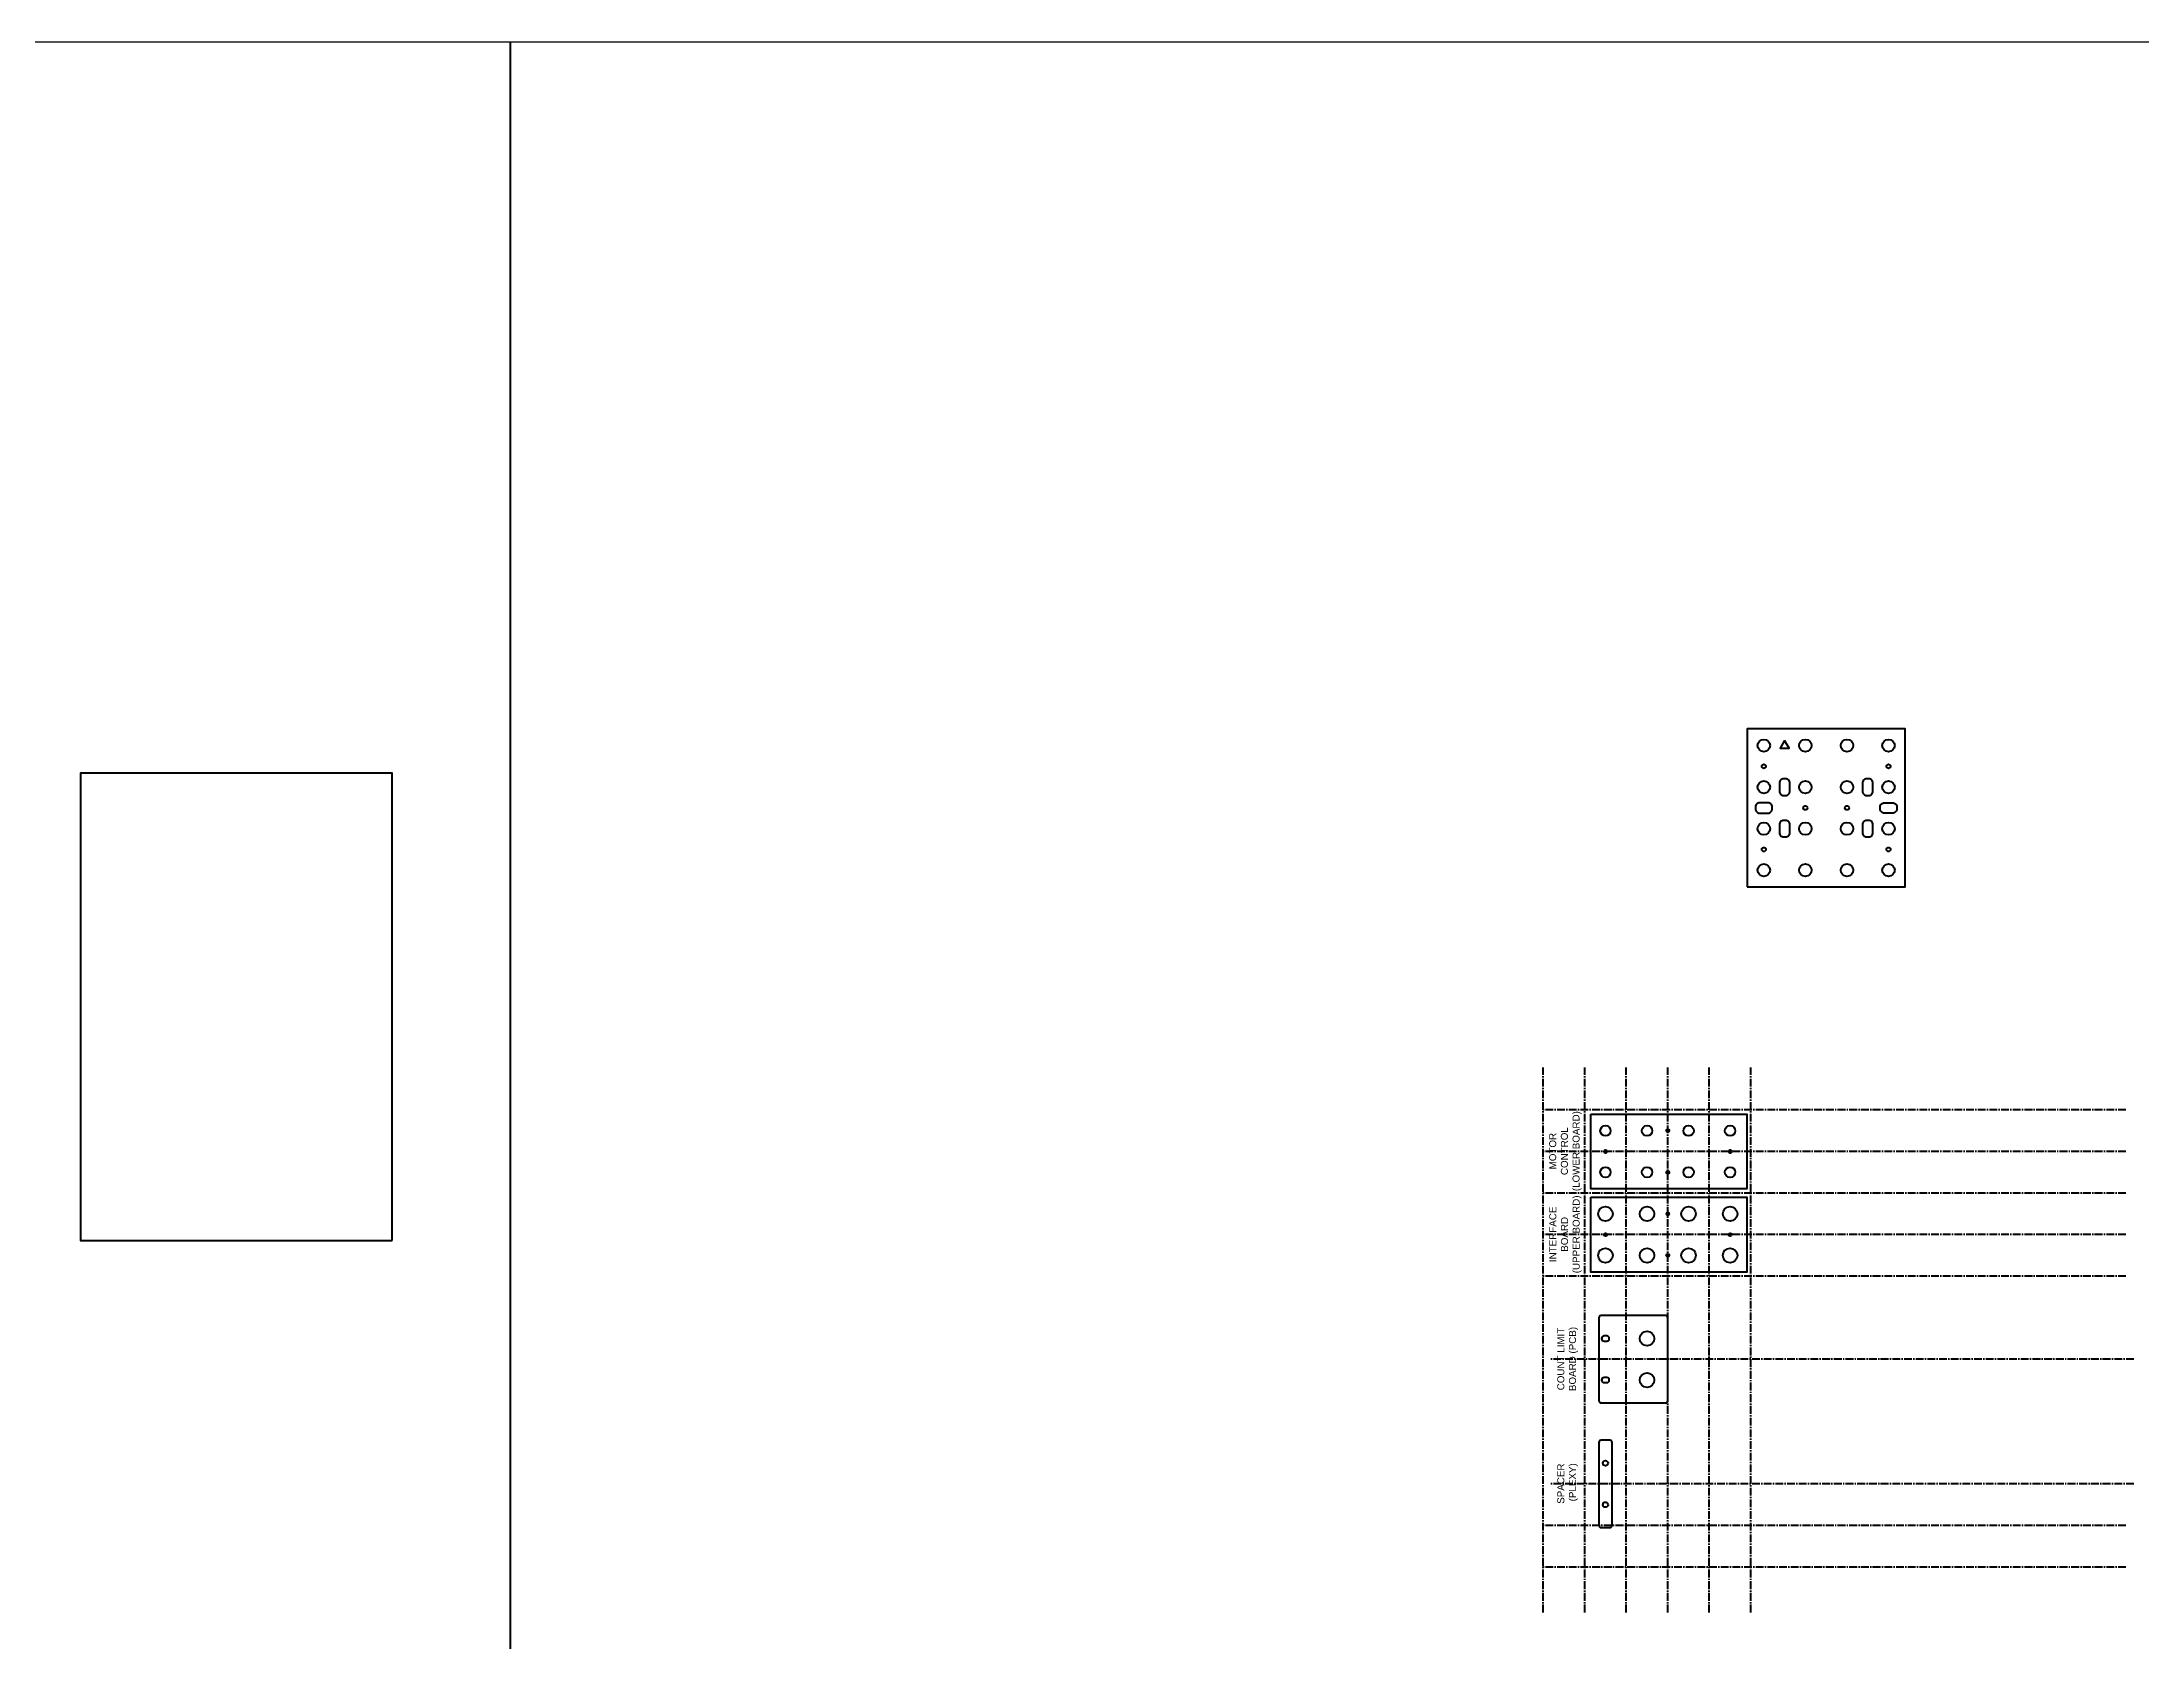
# Model space of a CAD drawing. Header units: millimetres. Extents: x -4815 to 20749, y -4662 to 5111.
# Drawn here: x 3062 to 5084, y 1303 to 2843 of the extents above; entities that cross this region are included whole.
import ezdxf

# ---------------------------------------------------------------- set-up
doc = ezdxf.new("R2010")
doc.units = ezdxf.units.MM
doc.header["$LTSCALE"] = 10
doc.header["$MEASUREMENT"] = 0
doc.linetypes.add('CENTER2', pattern=[1.125, 0.75, -0.125, 0.125, -0.125])
for name, color, linetype in [('A-ANNO-CNTR', 10, 'CENTER2'), ('A-DETL-___3', 3, 'Continuous'), ('A-DETL-___4', 4, 'Continuous'), ('A-DETL-___5', 5, 'Continuous'), ('A-ELEV-___5', 5, 'Continuous')]:
    doc.layers.add(name, color=color, linetype=linetype)

# ---------------------------------------------------------------- blocks, each defined once
blk = doc.blocks.new('pcb rev 2')
at = {"layer": 'A-ELEV-___5', "lineweight": 40, "transparency": 33554687}
for points in [[(-36, -136), (116, -136), (116, 16), (-36, 16)], [(0, 5), (-4.3, -2.5), (4.3, -2.5)]]:
    blk.add_lwpolyline(points, close=True, dxfattribs=at)
for points in [[(-5, -36), (-5, -44, 0.414214), (-1, -48), (1, -48, 0.414214), (5, -44), (5, -36, 0.414214), (1, -32), (-1, -32, 0.414214)], [(75, -36), (75, -44, 0.414214), (79, -48), (81, -48, 0.414214), (85, -44), (85, -36, 0.414214), (81, -32), (79, -32, 0.414214)], [(-24, -65), (-16, -65, 0.414214), (-12, -61), (-12, -59, 0.414214), (-16, -55), (-24, -55, 0.414214), (-28, -59), (-28, -61, 0.414214)], [(104, -65), (96, -65, -0.414214), (92, -61), (92, -59, -0.414214), (96, -55), (104, -55, -0.414214), (108, -59), (108, -61, -0.414214)], [(-5, -76), (-5, -84, 0.414214), (-1, -88), (1, -88, 0.414214), (5, -84), (5, -76, 0.414214), (1, -72), (-1, -72, 0.414214)], [(75, -76), (75, -84, 0.414214), (79, -88), (81, -88, 0.414214), (85, -84), (85, -76, 0.414214), (81, -72), (79, -72, 0.414214)]]:
    blk.add_lwpolyline(points, format="xyb", close=True, dxfattribs=at)
for centre, radius in [((-20, 0), 6), ((20, 0), 6), ((60, 0), 6), ((100, 0), 6), ((-20, -20), 2), ((100, -20), 2), ((-20, -40), 6), ((20, -40), 6), ((60, -40), 6), ((100, -40), 6), ((20, -60), 2), ((60, -60), 2), ((-20, -80), 6), ((20, -80), 6), ((60, -80), 6), ((100, -80), 6), ((-20, -100), 2), ((100, -100), 2), ((-20, -120), 6), ((20, -120), 6), ((60, -120), 6), ((100, -120), 6)]:
    blk.add_circle(centre, radius, dxfattribs=at)
blk = doc.blocks.new('Count Sensor Board 1')
at = {"layer": 'A-DETL-___5', "lineweight": 40, "transparency": 33554687}
for points in [[(62, -4.3), (62, 58, 0.414214), (60, 60), (-20, 60, 0.414214), (-22, 58), (-22, -4.3, 0.414214), (-20, -6.3), (60, -6.3, 0.414214)], [(2.5, -1.3), (2.5, 1.2, 1), (-2.5, 1.2), (-2.5, -1.3, 1)], [(42.5, -1.3), (42.5, 1.2, 1), (37.5, 1.2), (37.5, -1.3, 1)]]:
    blk.add_lwpolyline(points, format="xyb", close=True, dxfattribs=at)
for centre in [(0, 40), (40, 40)]:
    blk.add_circle(centre, 7, dxfattribs=at)

msp = doc.modelspace()

# ---------------------------------------------------------------- linework, layer by layer
msp.add_line((1379, 2843.4), (20749, 2843.4))
at = {"layer": 'A-ANNO-CNTR', "lineweight": 40, "transparency": 33554687}
for p, q in [((4507.1, 1331.6), (4507.1, 1856.3)), ((4547.1, 1331.6), (4547.1, 1856.3)), ((4587.1, 1331.6), (4587.1, 1856.3)), ((4627.1, 1331.6), (4627.1, 1856.3)), ((4667.1, 1331.6), (4667.1, 1856.3)), ((4707.1, 1331.6), (4707.1, 1856.3)), ((5068.1, 1815.3), (4506.1, 1815.3)), ((5068.1, 1775.3), (4506.1, 1775.3)), ((5068.1, 1735.3), (4506.1, 1735.3)), ((5068.1, 1695.3), (4506.1, 1695.3)), ((5068.1, 1655.3), (4506.1, 1655.3)), ((5075.8, 1575.3), (4513.8, 1575.3)), ((5075.8, 1455.3), (4513.8, 1455.3)), ((5068.1, 1415.3), (4506.1, 1415.3)), ((5068.1, 1375.3), (4506.1, 1375.3))]:
    msp.add_line(p, q, dxfattribs=at)
at = {"layer": 'A-DETL-___4', "lineweight": 40, "transparency": 33554687}
for points in [[(4553.1, 1811.3), (4703.1, 1811.3), (4703.1, 1739.3), (4553.1, 1739.3)], [(4553.1, 1731.3), (4703.1, 1731.3), (4703.1, 1659.3), (4553.1, 1659.3)]]:
    msp.add_lwpolyline(points, close=True, dxfattribs=at)
for centre, radius in [((4567.1, 1795.3), 5), ((4607.1, 1795.3), 5), ((4647.1, 1795.3), 5), ((4687.1, 1795.3), 5), ((4627.1, 1795.3), 1.5), ((4567.1, 1755.3), 5), ((4567.1, 1775.3), 1.5), ((4607.1, 1755.3), 5), ((4647.1, 1755.3), 5), ((4687.1, 1755.3), 5), ((4687.1, 1775.3), 1.5), ((4627.1, 1755.3), 1.5), ((4567.1, 1715.3), 7), ((4607.1, 1715.3), 7), ((4647.1, 1715.3), 7), ((4687.1, 1715.3), 7), ((4627.1, 1715.3), 1.5), ((4567.1, 1675.3), 7), ((4567.1, 1695.3), 1.5), ((4607.1, 1675.3), 7), ((4647.1, 1675.3), 7), ((4687.1, 1675.3), 7), ((4687.1, 1695.3), 1.5), ((4627.1, 1675.3), 1.5)]:
    msp.add_circle(centre, radius, dxfattribs=at)
at = {"layer": 'A-DETL-___5', "lineweight": 40, "transparency": 33554687}
msp.add_lwpolyline([(4573.4, 1495.3, 0.414214), (4571.4, 1497.3), (4562.8, 1497.3, 0.414214), (4560.8, 1495.3), (4560.8, 1415.3, 0.414214), (4562.8, 1413.3), (4571.4, 1413.3, 0.414214), (4573.4, 1415.3), (4573.4, 1495.3)], format="xyb", dxfattribs=at)
for centre in [(4567.1, 1475.3), (4567.1, 1435.3)]:
    msp.add_circle(centre, 2.5, dxfattribs=at)
at = {"layer": 'Defpoints', "lineweight": 40, "transparency": 33554687}
msp.add_line((3512.6, 2843.4), (3512.6, 0), dxfattribs=at)
msp.add_lwpolyline([(3398.8, 1689.6), (3398.8, 2139.6), (3098.8, 2139.6), (3098.8, 1689.6)], close=True, dxfattribs=at)

# ---------------------------------------------------------------- block references
at = {"layer": 'A-DETL-___3', "lineweight": 40, "transparency": 33554687}
msp.add_blockref('pcb rev 2', (4739.6, 2166.1), dxfattribs=at)
at = {"layer": 'A-DETL-___5', "lineweight": 40, "transparency": 33554687, "rotation": 270}
msp.add_blockref('Count Sensor Board 1', (4567.1, 1595.3), dxfattribs=at)

# ---------------------------------------------------------------- texts
at = {"transparency": 33554687, "char_height": 6.75, "width": 76.955, "attachment_point": 1, "rotation": 90}
for s, insert in [('\\pxqc;{\\fArial|b0|i0|c0|p34;MOTOR\\PCONTROL\\P(LOWER BOARD)}', (4512.9, 1737.2)), ('\\pxqc;{\\fArial|b0|i0|c0|p34;INTERFACE\\PBOARD\\P(UPPER BOARD)}', (4513, 1657.1)), ('\\pxqc;{\\fArial|b0|i0|c0|p34;COUNT LIMIT BOARD (PCB)}', (4520.7, 1537.1)), ('\\pxqc;{\\fArial|b0|i0|c0|p34;SPACER\\P (PLEXY)}', (4520.7, 1417.1))]:
    msp.add_mtext(s, dxfattribs=dict(at, insert=insert))

doc.saveas('drawing.dxf')
